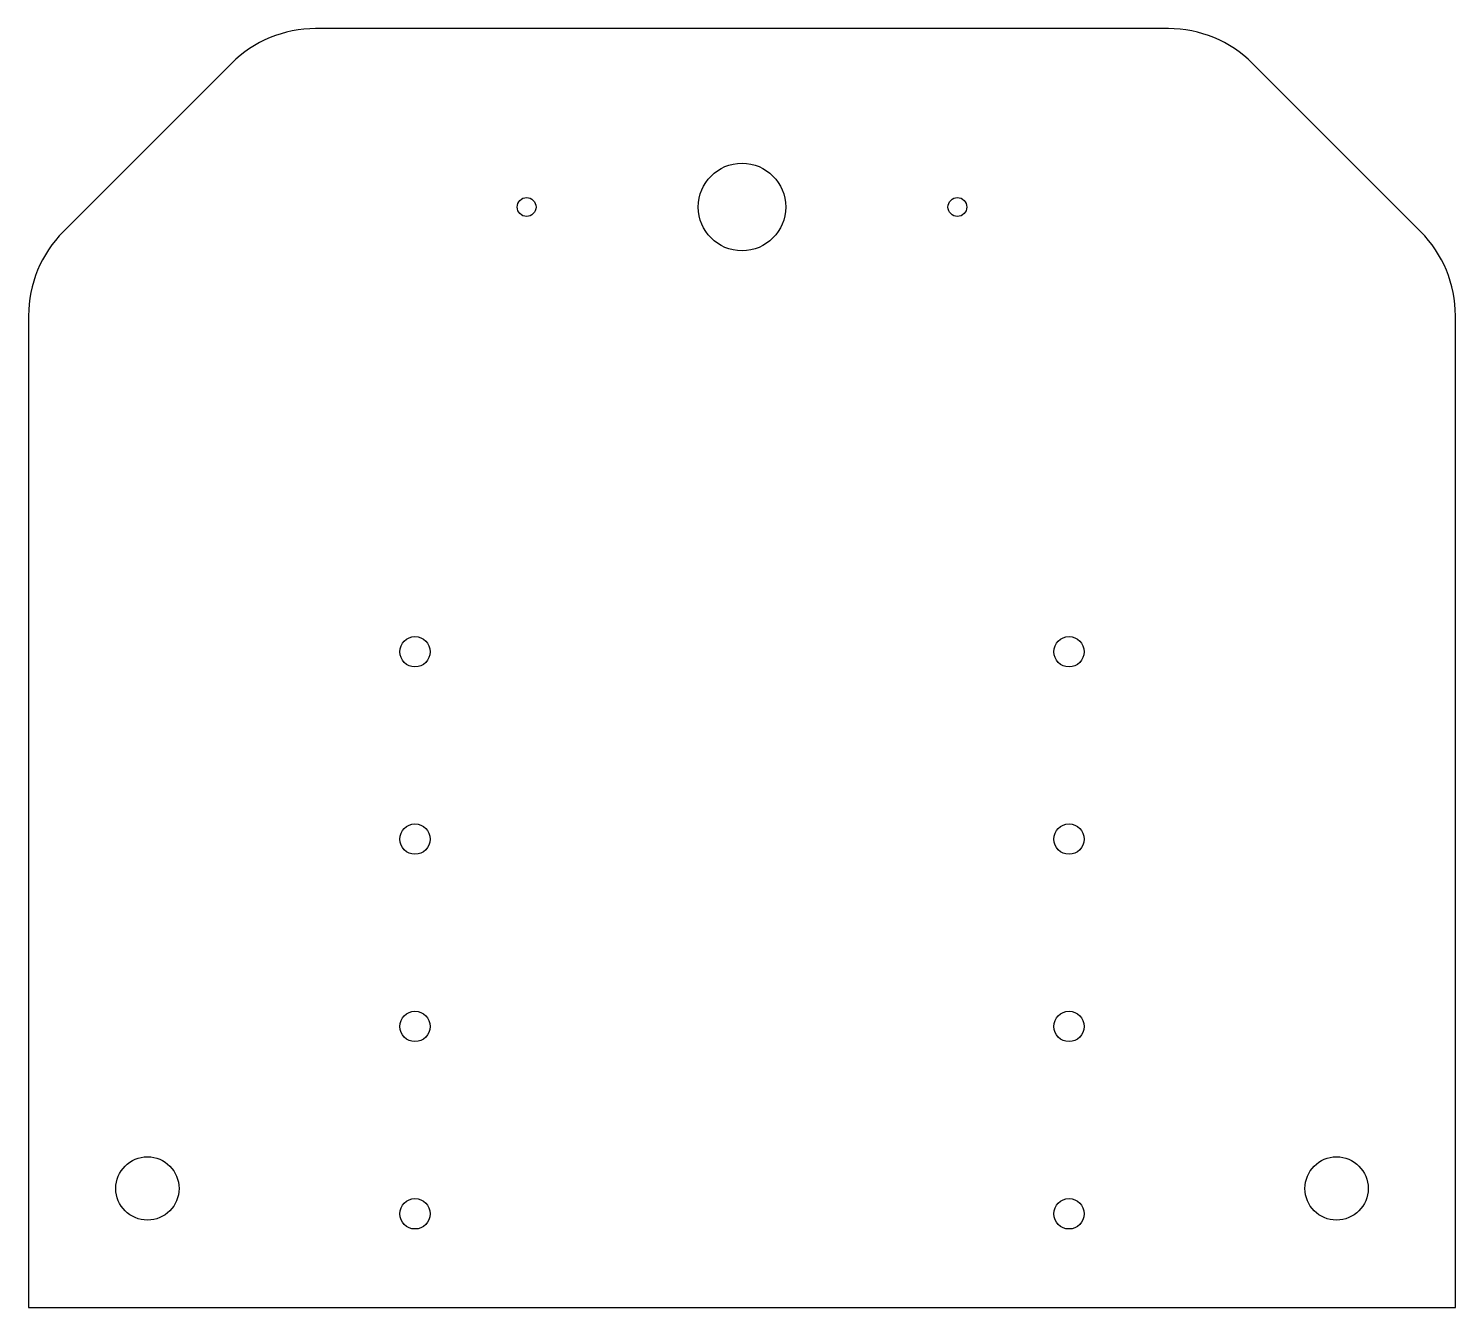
# Model space of a CAD drawing. Header units: inches. Extents: x -3 to 3, y 0 to 5.38.
import ezdxf

# ---------------------------------------------------------------- set-up
doc = ezdxf.new("R2010")
doc.units = ezdxf.units.IN
doc.header["$MEASUREMENT"] = 0

msp = doc.modelspace()

# ---------------------------------------------------------------- linework, layer by layer
msp.add_lwpolyline([(3, 4.1679, 0.198912), (2.8536, 4.5214), (2.1464, 5.2286, 0.198912), (1.7929, 5.375), (-1.7929, 5.375, 0.198912), (-2.1464, 5.2286), (-2.8536, 4.5214, 0.198912), (-3, 4.1679), (-3, 0), (3, 0)], format="xyb", close=True)
for centre, radius in [((0, 4.625), 0.184), ((-0.9055, 4.625), 0.0396), ((0.9055, 4.625), 0.0396), ((-1.375, 2.7558), 0.0638), ((1.375, 2.7558), 0.0638), ((-1.375, 1.9684), 0.0638), ((1.375, 1.9684), 0.0638), ((-1.375, 1.181), 0.0638), ((1.375, 1.181), 0.0638), ((-2.5, 0.5), 0.133), ((2.5, 0.5), 0.133), ((-1.375, 0.3936), 0.0638), ((1.375, 0.3936), 0.0638)]:
    msp.add_circle(centre, radius)

doc.saveas('drawing.dxf')
